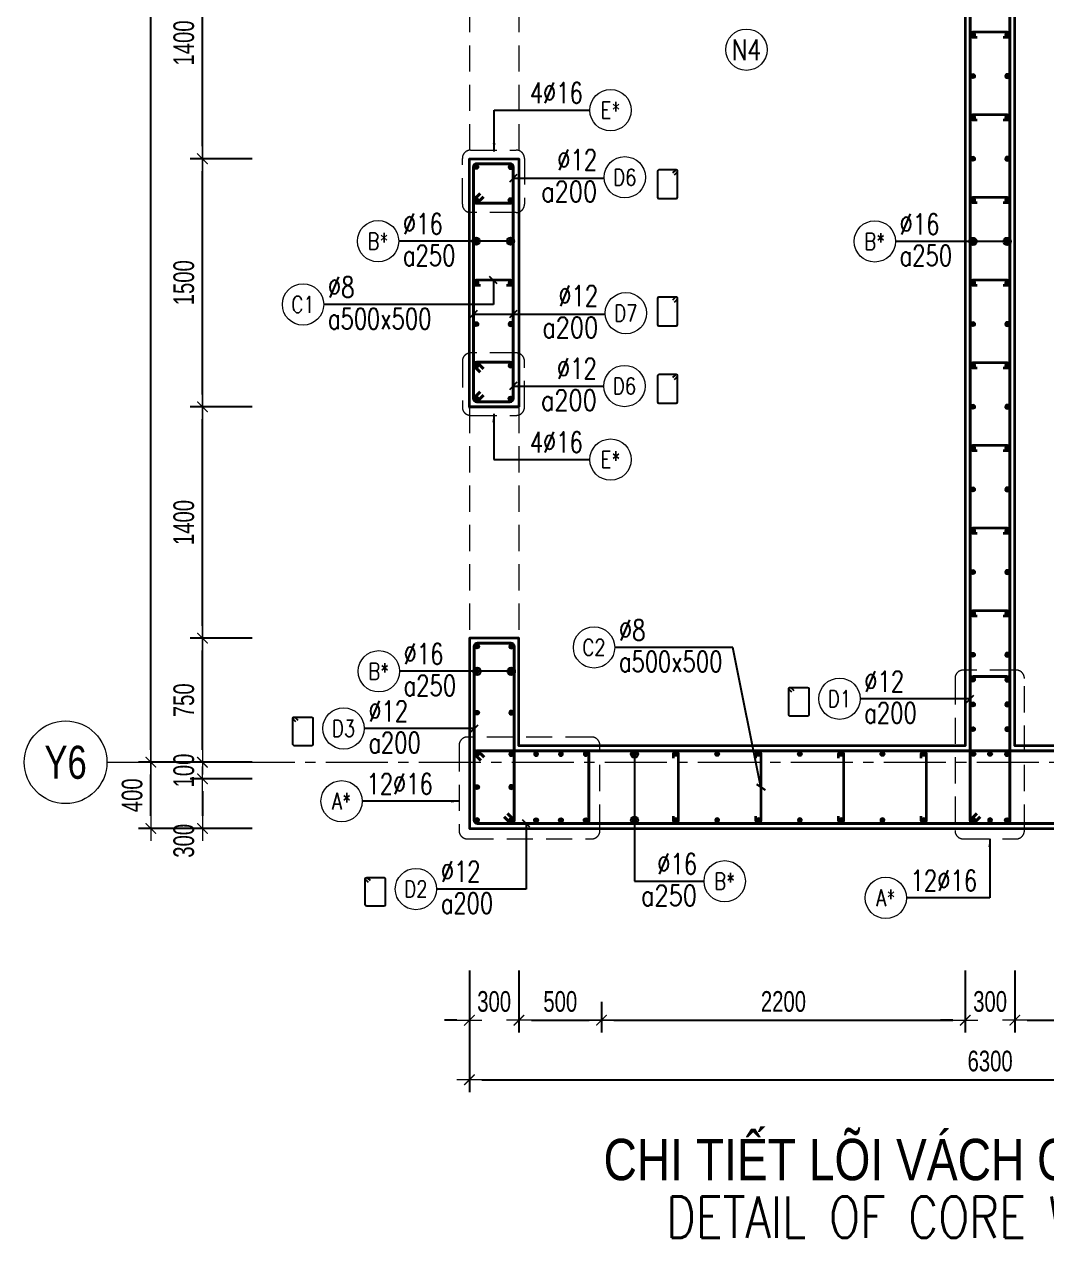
# Model space of a CAD drawing. Header units: millimetres. Extents: x 738475 to 1279438, y -34239 to 156422.
# Drawn here: x 1128276 to 1134461, y 133865 to 141203 of the extents above; entities that cross this region are included whole.
import ezdxf
from ezdxf.enums import TextEntityAlignment as Align

# ---------------------------------------------------------------- set-up
doc = ezdxf.new("R2010")
doc.units = ezdxf.units.MM
doc.header["$MEASUREMENT"] = 0
doc.linetypes.add('HIDDEN2', pattern=[4.7625, 3.175, -1.5875])
doc.linetypes.add('OF_Grid_1$0$CENTER2', pattern=[1.125, 0.75, -0.125, 0.125, -0.125])
doc.layers.get('0').update_dxf_attribs({"lineweight": 20})
doc.layers.get('Defpoints').update_dxf_attribs({"color": 151, "lineweight": 9})
for name, color, linetype, lineweight in [('KC-LEADER', 153, 'Continuous', 18), ('KC-THEP', 6, 'Continuous', 40), ('NDC_S_ANNO', 7, 'Continuous', 20), ('NDC_S_BEAM', 3, 'HIDDEN2', 20), ('NDC_S_DIM', 1, 'Continuous', 15), ('NDC_S_ENG TITLE', 3, 'Continuous', 20), ('NDC_S_HIDDEN', 8, 'HIDDEN2', 13), ('NDC_S_LEADER', 1, 'Continuous', 15), ('NDC_S_REBAR', 4, 'Continuous', 35), ('NDC_S_STIRRUP', 4, 'Continuous', 40), ('NDC_S_TEXT SYMBOL', 7, 'Continuous', 20), ('NDC_S_VN TEXT', 7, 'Continuous', 20), ('NDC_S_VN TITLE', 6, 'Continuous', 35), ('NDC_S_WALL', 6, 'Continuous', 35), ('OF_Grid_1$0$NDC_S_AXIS', 5, 'OF_Grid_1$0$CENTER2', 13), ('OF_Grid_1$0$NDC_S_SYMBOL', 1, 'Continuous', 15), ('OF_Grid_1$0$NDC_S_TEXT SYMBOL', 7, 'Continuous', 20)]:
    doc.layers.add(name, color=color, linetype=linetype, lineweight=lineweight)
doc.layers.add('Ligature', color=1, linetype='Continuous')
doc.styles.add('NDC_ANNO', font='', dxfattribs={"width": 0.8})
doc.styles.add('NDC_ARIAL', font='arial.ttf', dxfattribs={"width": 0.85})
doc.styles.add('NDC_DIM', font='', dxfattribs={"width": 0.75})
doc.styles.add('NDC_EN TXT', font='romans.shx', dxfattribs={"width": 0.8})
doc.styles.add('NDC_VIE TXT', font='arial.ttf', dxfattribs={"width": 0.8})
doc.styles.add('OF_Grid_1$0$NDC_ANNO', font='', dxfattribs={"width": 0.8})
doc.styles.get('NDC_ANNO').set_extended_font_data('Dotum')
doc.styles.get('NDC_DIM').set_extended_font_data('Dotum')
doc.styles.get('OF_Grid_1$0$NDC_ANNO').set_extended_font_data('Dotum')
doc.dimstyles.new('NDC_1-50', dxfattribs={"dimscale": 50, "dimtxt": 2.5, "dimasz": 1, "dimexe": 1.5, "dimexo": 0, "dimgap": 0.8, "dimtad": 1, "dimdec": 0, "dimdsep": 46, "dimtxsty": 'NDC_ARIAL', "dimblk": 'DIMMARK', "dimcen": 49999.938995, "dimdle": 1.5, "dimclrd": 1, "dimclre": 1, "dimclrt": 3, "dimadec": 0, "dimazin": 0, "dimtfac": 1, "dimtdec": 0, "dimtix": 1, "dimtmove": 2, "dimatfit": 3, "dimfxl": 1, "dimarcsym": 0})
doc.dimstyles.new('NDC_dim_30', dxfattribs={"dimscale": 30, "dimtxt": 2.5, "dimasz": 1.5, "dimexe": 1.5, "dimexo": 2.5, "dimgap": 1, "dimtad": 1, "dimdec": 0, "dimzin": 0, "dimdsep": 46, "dimtxsty": 'NDC_DIM', "dimblk": 'DIMMARK', "dimcen": 0.09, "dimdle": 1.2, "dimclrd": 1, "dimclre": 1, "dimclrt": 3, "dimadec": 0, "dimazin": 0, "dimtfac": 1, "dimtdec": 0, "dimtix": 1, "dimtofl": 0, "dimtmove": 0, "dimatfit": 3, "dimfxl": 6, "dimfxlon": 1, "dimtolj": 1, "dimtzin": 0, "dimarcsym": 0})
doc.dimstyles.new('NDC_dim_50', dxfattribs={"dimscale": 50, "dimtxt": 2.5, "dimasz": 1.5, "dimexe": 1.5, "dimexo": 2.5, "dimgap": 1, "dimtad": 1, "dimdec": 0, "dimzin": 0, "dimdsep": 46, "dimtxsty": 'NDC_DIM', "dimblk": 'DIMMARK', "dimcen": 0.09, "dimdle": 1.2, "dimclrd": 1, "dimclre": 1, "dimclrt": 3, "dimadec": 0, "dimazin": 0, "dimtfac": 1, "dimtdec": 0, "dimtix": 1, "dimtofl": 0, "dimtmove": 0, "dimatfit": 3, "dimfxl": 6, "dimfxlon": 1, "dimtolj": 1, "dimtzin": 0, "dimarcsym": 0})

# ---------------------------------------------------------------- blocks, each defined once
blk = doc.blocks.new('THEP')
at = {"layer": 'KC-LEADER', "color": 6}
blk.add_circle((0, 0), 14, dxfattribs=at)
at = {"layer": 'KC-THEP'}
for p, q in [((-14, 0), (14, 0)), ((9.9, 9.9), (-9.9, -9.9)), ((-9.9, 9.9), (9.9, -9.9)), ((0, 14), (0, -14))]:
    blk.add_line(p, q, dxfattribs=at)
blk = doc.blocks.new('DIMMARK')
at = {"layer": 'NDC_S_DIM', "color": 1}
blk.add_line((-1.5, 0), (1, 0), dxfattribs=at)
at = {"layer": 'NDC_S_DIM', "color": 2, "const_width": 0.1}
blk.add_lwpolyline([(-0.424, -0.424), (0.424, 0.424)], dxfattribs=at)
blk = doc.blocks.new('*U13')
blk.add_circle((-2.5, 0), 2.5)
at = {"layer": 'NDC_S_VN TEXT', "color": 3, "style": 'NDC_EN TXT', "width": 0.75}
blk.add_attdef('DK1', (0.5, 0.85), '', height=2.5, dxfattribs=at)
at = {"layer": 'NDC_S_VN TEXT', "color": 7, "style": 'NDC_EN TXT', "width": 0.8}
blk.add_attdef('SH2', text='', height=2, dxfattribs=at).set_placement((-2.5, 0), align=Align.MIDDLE)
blk = doc.blocks.new('*U11')
blk.add_circle((-2.5, 0), 2.5)
at = {"layer": 'NDC_S_VN TEXT', "color": 3, "style": 'NDC_EN TXT', "width": 0.75}
for tag, p in [('DK1', (0.5, 0.85)), ('KC1', (0.5, -2.97))]:
    blk.add_attdef(tag, p, '', height=2.5, dxfattribs=at)
at = {"layer": 'NDC_S_VN TEXT', "color": 7, "style": 'NDC_EN TXT', "width": 0.8}
blk.add_attdef('SH2', text='', height=2, dxfattribs=at).set_placement((-2.5, 0), align=Align.MIDDLE)
blk = doc.blocks.new('*U10')
blk.add_circle((2.5, 0), 2.5)
at = {"layer": 'NDC_S_VN TEXT', "color": 3, "style": 'NDC_EN TXT'}
for tag, width, p in [('DK2', 0.75, (-0.85, 0.85)), ('KC2', 0.8, (-0.85, -2.97))]:
    blk.add_attdef(tag, text='', height=2.5, dxfattribs=dict(at, width=width)).set_placement(p, align=Align.RIGHT)
at = {"layer": 'NDC_S_VN TEXT', "color": 7, "style": 'NDC_EN TXT', "width": 0.8}
blk.add_attdef('SH3', text='', height=2, dxfattribs=at).set_placement((2.5, 0), align=Align.MIDDLE)
blk = doc.blocks.new('*D1364')
at = {"layer": 'Defpoints', "color": 0, "transparency": 16777216}
for p in [(1131268.3, 136840.1), (1130968.3, 136340.1), (1131268.3, 135180.1)]:
    blk.add_point(p, dxfattribs=at)
at = {"layer": 'NDC_S_DIM', "color": 1, "lineweight": -2, "transparency": 16777216}
for p, q in [((1130968.3, 135480.1), (1130968.3, 135105.1)), ((1131268.3, 135480.1), (1131268.3, 135105.1)), ((1130893.3, 135180.1), (1130818.3, 135180.1)), ((1131343.3, 135180.1), (1131418.3, 135180.1))]:
    blk.add_line(p, q, dxfattribs=at)
at = {"layer": 'NDC_S_DIM', "color": 1, "lineweight": -2, "transparency": 16777216, "xscale": 75, "yscale": 75, "zscale": 75}
blk.add_blockref('DIMMARK', (1130968.3, 135180.1), dxfattribs=at)
at = {"layer": 'NDC_S_DIM', "color": 1, "lineweight": -2, "transparency": 16777216, "xscale": 75, "yscale": 75, "zscale": 75, "rotation": 180}
blk.add_blockref('DIMMARK', (1131268.3, 135180.1), dxfattribs=at)
at = {"layer": 'NDC_S_DIM', "color": 3, "transparency": 16777216, "insert": (1131118.3, 135292.7), "char_height": 125, "attachment_point": 5, "style": 'NDC_DIM'}
blk.add_mtext('\\A1;300', dxfattribs=at)
blk = doc.blocks.new('*D1365')
at = {"layer": 'Defpoints', "color": 0, "transparency": 16777216}
for p in [(1131268.3, 136840.1), (1131768.1, 135416.9), (1131768.1, 135180.1)]:
    blk.add_point(p, dxfattribs=at)
at = {"layer": 'NDC_S_DIM', "color": 1, "lineweight": -2, "transparency": 16777216}
for p, q in [((1131268.3, 135480.1), (1131268.3, 135105.1)), ((1131768.1, 135291.9), (1131768.1, 135105.1)), ((1131343.3, 135180.1), (1131693.1, 135180.1))]:
    blk.add_line(p, q, dxfattribs=at)
at = {"layer": 'NDC_S_DIM', "color": 1, "lineweight": -2, "transparency": 16777216, "xscale": 75, "yscale": 75, "zscale": 75, "rotation": 180}
blk.add_blockref('DIMMARK', (1131268.3, 135180.1), dxfattribs=at)
at = {"layer": 'NDC_S_DIM', "color": 1, "lineweight": -2, "transparency": 16777216, "xscale": 75, "yscale": 75, "zscale": 75}
blk.add_blockref('DIMMARK', (1131768.1, 135180.1), dxfattribs=at)
at = {"layer": 'NDC_S_DIM', "color": 3, "transparency": 16777216, "insert": (1131518.2, 135292.7), "char_height": 125, "attachment_point": 5, "style": 'NDC_DIM'}
blk.add_mtext('\\A1;500', dxfattribs=at)
blk = doc.blocks.new('*D1366')
at = {"layer": 'Defpoints', "color": 0, "transparency": 16777216}
for p in [(1133968.3, 136840.1), (1131768.1, 135416.9), (1133968.3, 135180.1)]:
    blk.add_point(p, dxfattribs=at)
at = {"layer": 'NDC_S_DIM', "color": 1, "lineweight": -2, "transparency": 16777216}
for p, q in [((1133968.3, 135480.1), (1133968.3, 135105.1)), ((1131768.1, 135291.9), (1131768.1, 135105.1)), ((1131843.1, 135180.1), (1133893.3, 135180.1))]:
    blk.add_line(p, q, dxfattribs=at)
at = {"layer": 'NDC_S_DIM', "color": 1, "lineweight": -2, "transparency": 16777216, "xscale": 75, "yscale": 75, "zscale": 75, "rotation": 180}
blk.add_blockref('DIMMARK', (1131768.1, 135180.1), dxfattribs=at)
at = {"layer": 'NDC_S_DIM', "color": 1, "lineweight": -2, "transparency": 16777216, "xscale": 75, "yscale": 75, "zscale": 75}
blk.add_blockref('DIMMARK', (1133968.3, 135180.1), dxfattribs=at)
at = {"layer": 'NDC_S_DIM', "color": 3, "transparency": 16777216, "insert": (1132868.2, 135292.7), "char_height": 125, "attachment_point": 5, "style": 'NDC_DIM'}
blk.add_mtext('\\A1;2200', dxfattribs=at)
blk = doc.blocks.new('*D1367')
at = {"layer": 'Defpoints', "color": 0, "transparency": 16777216}
for p in [(1133968.3, 136840.1), (1134268.3, 136840.1), (1134268.3, 135180.1)]:
    blk.add_point(p, dxfattribs=at)
at = {"layer": 'NDC_S_DIM', "color": 1, "lineweight": -2, "transparency": 16777216}
for p, q in [((1133968.3, 135480.1), (1133968.3, 135105.1)), ((1134268.3, 135480.1), (1134268.3, 135105.1)), ((1133893.3, 135180.1), (1133818.3, 135180.1)), ((1134343.3, 135180.1), (1134418.3, 135180.1))]:
    blk.add_line(p, q, dxfattribs=at)
at = {"layer": 'NDC_S_DIM', "color": 1, "lineweight": -2, "transparency": 16777216, "xscale": 75, "yscale": 75, "zscale": 75}
blk.add_blockref('DIMMARK', (1133968.3, 135180.1), dxfattribs=at)
at = {"layer": 'NDC_S_DIM', "color": 1, "lineweight": -2, "transparency": 16777216, "xscale": 75, "yscale": 75, "zscale": 75, "rotation": 180}
blk.add_blockref('DIMMARK', (1134268.3, 135180.1), dxfattribs=at)
at = {"layer": 'NDC_S_DIM', "color": 3, "transparency": 16777216, "insert": (1134118.3, 135292.7), "char_height": 125, "attachment_point": 5, "style": 'NDC_DIM'}
blk.add_mtext('\\A1;300', dxfattribs=at)
blk = doc.blocks.new('*D1368')
at = {"layer": 'Defpoints', "color": 0, "transparency": 16777216}
for p in [(1134268.3, 136840.1), (1136468, 136788.4), (1136468, 135180.1)]:
    blk.add_point(p, dxfattribs=at)
at = {"layer": 'NDC_S_DIM', "color": 1, "lineweight": -2, "transparency": 16777216}
for p, q in [((1134268.3, 135480.1), (1134268.3, 135105.1)), ((1136468, 135480.1), (1136468, 135105.1)), ((1134343.3, 135180.1), (1136393, 135180.1))]:
    blk.add_line(p, q, dxfattribs=at)
at = {"layer": 'NDC_S_DIM', "color": 1, "lineweight": -2, "transparency": 16777216, "xscale": 75, "yscale": 75, "zscale": 75, "rotation": 180}
blk.add_blockref('DIMMARK', (1134268.3, 135180.1), dxfattribs=at)
at = {"layer": 'NDC_S_DIM', "color": 1, "lineweight": -2, "transparency": 16777216, "xscale": 75, "yscale": 75, "zscale": 75}
blk.add_blockref('DIMMARK', (1136468, 135180.1), dxfattribs=at)
at = {"layer": 'NDC_S_DIM', "color": 3, "transparency": 16777216, "insert": (1135368.2, 135292.7), "char_height": 125, "attachment_point": 5, "style": 'NDC_DIM'}
blk.add_mtext('\\A1;2200', dxfattribs=at)
blk = doc.blocks.new('*D1371')
at = {"layer": 'Defpoints', "color": 0, "transparency": 16777216}
for p in [(1130968.3, 136340.1), (1137268.3, 136340.1), (1137268.3, 134819.8)]:
    blk.add_point(p, dxfattribs=at)
at = {"layer": 'NDC_S_DIM', "color": 1, "lineweight": -2, "transparency": 16777216}
for p, q in [((1130968.3, 135119.8), (1130968.3, 134744.8)), ((1137268.3, 135119.8), (1137268.3, 134744.8)), ((1131043.3, 134819.8), (1137193.3, 134819.8))]:
    blk.add_line(p, q, dxfattribs=at)
at = {"layer": 'NDC_S_DIM', "color": 1, "lineweight": -2, "transparency": 16777216, "xscale": 75, "yscale": 75, "zscale": 75, "rotation": 180}
blk.add_blockref('DIMMARK', (1130968.3, 134819.8), dxfattribs=at)
at = {"layer": 'NDC_S_DIM', "color": 1, "lineweight": -2, "transparency": 16777216, "xscale": 75, "yscale": 75, "zscale": 75}
blk.add_blockref('DIMMARK', (1137268.3, 134819.8), dxfattribs=at)
at = {"layer": 'NDC_S_DIM', "color": 3, "transparency": 16777216, "insert": (1134118.3, 134932.4), "char_height": 125, "attachment_point": 5, "style": 'NDC_DIM'}
blk.add_mtext('\\A1;6300', dxfattribs=at)
blk = doc.blocks.new('*U9')
blk.add_circle((2.5, 0), 2.5)
at = {"layer": 'NDC_S_VN TEXT', "color": 3, "style": 'NDC_EN TXT', "width": 0.75}
blk.add_attdef('DK2', text='', height=2.5, dxfattribs=at).set_placement((-0.85, 0.85), align=Align.RIGHT)
at = {"layer": 'NDC_S_VN TEXT', "color": 7, "style": 'NDC_EN TXT', "width": 0.8}
blk.add_attdef('SH3', text='', height=2, dxfattribs=at).set_placement((2.5, 0), align=Align.MIDDLE)
blk = doc.blocks.new('*U15')
at = {"layer": 'OF_Grid_1$0$NDC_S_SYMBOL'}
blk.add_line((5, 0), (9, 0), dxfattribs=at)
blk.add_circle((0, 0), 5, dxfattribs=at)
at = {"layer": 'OF_Grid_1$0$NDC_S_TEXT SYMBOL', "color": 7, "style": 'OF_Grid_1$0$NDC_ANNO', "width": 0.8}
blk.add_attdef('GRID', text='', height=4, rotation=270, dxfattribs=at).set_placement((0, 0), align=Align.MIDDLE)
blk = doc.blocks.new('*D1381')
at = {"layer": 'Defpoints', "color": 0, "ltscale": 200, "transparency": 16777216}
for p in [(1131707, 136740.1), (1129353.8, 136640.1), (1131268.3, 136640.1)]:
    blk.add_point(p, dxfattribs=at)
at = {"layer": 'NDC_S_DIM', "color": 1, "lineweight": -2, "ltscale": 200, "transparency": 16777216}
for p, q in [((1129353.8, 136815.1), (1129353.8, 136890.1)), ((1129653.8, 136740.1), (1129278.8, 136740.1)), ((1129653.8, 136640.1), (1129278.8, 136640.1)), ((1129353.8, 136565.1), (1129353.8, 136490.1))]:
    blk.add_line(p, q, dxfattribs=at)
at = {"layer": 'NDC_S_DIM', "color": 1, "lineweight": -2, "ltscale": 200, "transparency": 16777216, "xscale": 75, "yscale": 75, "zscale": 75}
for p, rotation in [((1129353.8, 136740.1), 270), ((1129353.8, 136640.1), 90)]:
    blk.add_blockref('DIMMARK', p, dxfattribs=dict(at, rotation=rotation))
at = {"layer": 'NDC_S_DIM', "color": 3, "ltscale": 200, "transparency": 16777216, "insert": (1129241.2, 136690.1), "char_height": 125, "attachment_point": 5, "rotation": 90, "style": 'NDC_DIM'}
blk.add_mtext('\\A1;100', dxfattribs=at)
blk = doc.blocks.new('*D1382')
at = {"layer": 'Defpoints', "color": 0, "ltscale": 200, "transparency": 16777216}
for p in [(1131268.3, 136640.1), (1129353.8, 136340.1), (1131030.4, 136340.1)]:
    blk.add_point(p, dxfattribs=at)
at = {"layer": 'NDC_S_DIM', "color": 1, "lineweight": -2, "ltscale": 200, "transparency": 16777216}
for p, q in [((1129653.8, 136640.1), (1129278.8, 136640.1)), ((1129353.8, 136565.1), (1129353.8, 136415.1)), ((1129653.8, 136340.1), (1129278.8, 136340.1))]:
    blk.add_line(p, q, dxfattribs=at)
at = {"layer": 'NDC_S_DIM', "color": 1, "lineweight": -2, "ltscale": 200, "transparency": 16777216, "xscale": 75, "yscale": 75, "zscale": 75}
for p, rotation in [((1129353.8, 136640.1), 90), ((1129353.8, 136340.1), 270)]:
    blk.add_blockref('DIMMARK', p, dxfattribs=dict(at, rotation=rotation))
at = {"layer": 'NDC_S_DIM', "color": 3, "ltscale": 200, "transparency": 16777216, "insert": (1129241.2, 136265.1), "char_height": 125, "attachment_point": 5, "rotation": 90, "style": 'NDC_DIM'}
blk.add_mtext('\\A1;300', dxfattribs=at)
blk = doc.blocks.new('*D1383')
at = {"layer": 'Defpoints', "color": 0, "ltscale": 200, "transparency": 16777216}
for p in [(1129041.2, 136740.3), (1131082.3, 136740.3), (1131050.6, 136340.1)]:
    blk.add_point(p, dxfattribs=at)
at = {"layer": 'NDC_S_DIM', "color": 1, "lineweight": -2, "ltscale": 200, "transparency": 16777216}
for p, q in [((1129341.2, 136740.3), (1128966.2, 136740.3)), ((1129041.2, 136415.1), (1129041.2, 136665.3)), ((1129341.2, 136340.1), (1128966.2, 136340.1))]:
    blk.add_line(p, q, dxfattribs=at)
at = {"layer": 'NDC_S_DIM', "color": 1, "lineweight": -2, "ltscale": 200, "transparency": 16777216, "xscale": 75, "yscale": 75, "zscale": 75}
for p, rotation in [((1129041.2, 136740.3), 90), ((1129041.2, 136340.1), 270)]:
    blk.add_blockref('DIMMARK', p, dxfattribs=dict(at, rotation=rotation))
at = {"layer": 'NDC_S_DIM', "color": 3, "ltscale": 200, "transparency": 16777216, "insert": (1128928.6, 136540.2), "char_height": 125, "attachment_point": 5, "rotation": 90, "style": 'NDC_DIM'}
blk.add_mtext('\\A1;400', dxfattribs=at)
blk = doc.blocks.new('*D1384')
at = {"layer": 'Defpoints', "color": 0, "ltscale": 200, "transparency": 16777216}
for p in [(1129041.2, 148340.1), (1131082.2, 148340.1), (1131082.3, 136740.3)]:
    blk.add_point(p, dxfattribs=at)
at = {"layer": 'NDC_S_DIM', "color": 1, "lineweight": -2, "ltscale": 200, "transparency": 16777216}
for p, q in [((1129341.2, 148340.1), (1128966.2, 148340.1)), ((1129041.2, 136815.3), (1129041.2, 148265.1)), ((1129341.2, 136740.3), (1128966.2, 136740.3))]:
    blk.add_line(p, q, dxfattribs=at)
at = {"layer": 'NDC_S_DIM', "color": 1, "lineweight": -2, "ltscale": 200, "transparency": 16777216, "xscale": 75, "yscale": 75, "zscale": 75}
for p, rotation in [((1129041.2, 148340.1), 90), ((1129041.2, 136740.3), 270)]:
    blk.add_blockref('DIMMARK', p, dxfattribs=dict(at, rotation=rotation))
at = {"layer": 'NDC_S_DIM', "color": 3, "ltscale": 200, "transparency": 16777216, "insert": (1128928.6, 142540.2), "char_height": 125, "attachment_point": 5, "rotation": 90, "style": 'NDC_DIM'}
blk.add_mtext('\\A1;11600', dxfattribs=at)
blk = doc.blocks.new('*D1392')
at = {"layer": 'Defpoints', "color": 0, "ltscale": 200, "transparency": 16777216}
for p in [(1129353.8, 137490.1), (1131268.3, 137490.1), (1131707, 136740.1)]:
    blk.add_point(p, dxfattribs=at)
at = {"layer": 'NDC_S_DIM', "color": 1, "lineweight": -2, "ltscale": 200, "transparency": 16777216}
for p, q in [((1129653.8, 137490.1), (1129278.8, 137490.1)), ((1129353.8, 136815.1), (1129353.8, 137415.1)), ((1129653.8, 136740.1), (1129278.8, 136740.1))]:
    blk.add_line(p, q, dxfattribs=at)
at = {"layer": 'NDC_S_DIM', "color": 1, "lineweight": -2, "ltscale": 200, "transparency": 16777216, "xscale": 75, "yscale": 75, "zscale": 75}
for p, rotation in [((1129353.8, 137490.1), 90), ((1129353.8, 136740.1), 270)]:
    blk.add_blockref('DIMMARK', p, dxfattribs=dict(at, rotation=rotation))
at = {"layer": 'NDC_S_DIM', "color": 3, "ltscale": 200, "transparency": 16777216, "insert": (1129241.2, 137115.1), "char_height": 125, "attachment_point": 5, "rotation": 90, "style": 'NDC_DIM'}
blk.add_mtext('\\A1;750', dxfattribs=at)
blk = doc.blocks.new('*D1393')
at = {"layer": 'Defpoints', "color": 0, "ltscale": 200, "transparency": 16777216}
for p in [(1129353.8, 138890.1), (1131268.3, 138890.1), (1131268.3, 137490.1)]:
    blk.add_point(p, dxfattribs=at)
at = {"layer": 'NDC_S_DIM', "color": 1, "lineweight": -2, "ltscale": 200, "transparency": 16777216}
for p, q in [((1129653.8, 138890.1), (1129278.8, 138890.1)), ((1129353.8, 137565.1), (1129353.8, 138815.1)), ((1129653.8, 137490.1), (1129278.8, 137490.1))]:
    blk.add_line(p, q, dxfattribs=at)
at = {"layer": 'NDC_S_DIM', "color": 1, "lineweight": -2, "ltscale": 200, "transparency": 16777216, "xscale": 75, "yscale": 75, "zscale": 75}
for p, rotation in [((1129353.8, 138890.1), 90), ((1129353.8, 137490.1), 270)]:
    blk.add_blockref('DIMMARK', p, dxfattribs=dict(at, rotation=rotation))
at = {"layer": 'NDC_S_DIM', "color": 3, "ltscale": 200, "transparency": 16777216, "insert": (1129241.2, 138190.1), "char_height": 125, "attachment_point": 5, "rotation": 90, "style": 'NDC_DIM'}
blk.add_mtext('\\A1;1400', dxfattribs=at)
blk = doc.blocks.new('*D1394')
at = {"layer": 'Defpoints', "color": 0, "ltscale": 200, "transparency": 16777216}
for p in [(1129353.8, 140390.3), (1131240.5, 140390.3), (1131268.3, 138890.1)]:
    blk.add_point(p, dxfattribs=at)
at = {"layer": 'NDC_S_DIM', "color": 1, "lineweight": -2, "ltscale": 200, "transparency": 16777216}
for p, q in [((1129653.8, 140390.3), (1129278.8, 140390.3)), ((1129353.8, 138965.1), (1129353.8, 140315.3)), ((1129653.8, 138890.1), (1129278.8, 138890.1))]:
    blk.add_line(p, q, dxfattribs=at)
at = {"layer": 'NDC_S_DIM', "color": 1, "lineweight": -2, "ltscale": 200, "transparency": 16777216, "xscale": 75, "yscale": 75, "zscale": 75}
for p, rotation in [((1129353.8, 140390.3), 90), ((1129353.8, 138890.1), 270)]:
    blk.add_blockref('DIMMARK', p, dxfattribs=dict(at, rotation=rotation))
at = {"layer": 'NDC_S_DIM', "color": 3, "ltscale": 200, "transparency": 16777216, "insert": (1129241.2, 139640.2), "char_height": 125, "attachment_point": 5, "rotation": 90, "style": 'NDC_DIM'}
blk.add_mtext('\\A1;1500', dxfattribs=at)
blk = doc.blocks.new('*D1395')
at = {"layer": 'Defpoints', "color": 0, "ltscale": 200, "transparency": 16777216}
for p in [(1129353.8, 141790.1), (1131240.5, 141790.1), (1131240.5, 140390.3)]:
    blk.add_point(p, dxfattribs=at)
at = {"layer": 'NDC_S_DIM', "color": 1, "lineweight": -2, "ltscale": 200, "transparency": 16777216}
for p, q in [((1129653.8, 141790.1), (1129278.8, 141790.1)), ((1129353.8, 140465.3), (1129353.8, 141715.1)), ((1129653.8, 140390.3), (1129278.8, 140390.3))]:
    blk.add_line(p, q, dxfattribs=at)
at = {"layer": 'NDC_S_DIM', "color": 1, "lineweight": -2, "ltscale": 200, "transparency": 16777216, "xscale": 75, "yscale": 75, "zscale": 75}
for p, rotation in [((1129353.8, 141790.1), 90), ((1129353.8, 140390.3), 270)]:
    blk.add_blockref('DIMMARK', p, dxfattribs=dict(at, rotation=rotation))
at = {"layer": 'NDC_S_DIM', "color": 3, "ltscale": 200, "transparency": 16777216, "insert": (1129241.2, 141090.2), "char_height": 125, "attachment_point": 5, "rotation": 90, "style": 'NDC_DIM'}
blk.add_mtext('\\A1;1400', dxfattribs=at)
blk = doc.blocks.new('Drawing name_symbol')
at = {"layer": 'NDC_S_ENG TITLE', "style": 'NDC_EN TXT', "width": 0.8}
blk.add_attdef('SECTDET1', text='', height=5, dxfattribs=at).set_placement((0, 1.01), align=Align.CENTER)
at = {"layer": 'NDC_S_TEXT SYMBOL', "lineweight": 25, "style": 'NDC_ANNO', "width": 0.8}
blk.add_attdef('SSCALE', text='', height=2.5, dxfattribs=at).set_placement((0, -4), align=Align.CENTER)
at = {"layer": 'NDC_S_VN TITLE', "style": 'NDC_VIE TXT', "width": 0.8}
blk.add_attdef('SECTDET2', text='', height=5, dxfattribs=at).set_placement((0, 7.97), align=Align.CENTER)

msp = doc.modelspace()

# ---------------------------------------------------------------- linework, layer by layer
msp.add_circle((1132644.492, 141049.417), 125)
at = {"layer": 'Ligature'}
for points in [[(1132209.518, 140292.275), (1132225.483, 140308.241, 0.66817864), (1132219.71, 140322.179), (1132115.081, 140322.179, 0.41421356), (1132106.916, 140314.014), (1132106.916, 140156.907, 0.41421356), (1132115.081, 140148.742), (1132219.71, 140148.742, 0.41421356), (1132227.875, 140156.907), (1132227.875, 140314.014, 0.66817864), (1132213.937, 140319.788), (1132197.971, 140303.822)], [(1132209.489, 139523.126), (1132225.455, 139539.092, 0.66817864), (1132219.682, 139553.03), (1132115.053, 139553.03, 0.41421356), (1132106.888, 139544.866), (1132106.888, 139387.758, 0.41421356), (1132115.053, 139379.593), (1132219.682, 139379.593, 0.41421356), (1132227.847, 139387.758), (1132227.847, 139544.866, 0.66817864), (1132213.909, 139550.639), (1132197.943, 139534.673)], [(1132209.489, 139054.55), (1132225.455, 139070.516, 0.66817864), (1132219.682, 139084.454), (1132115.053, 139084.454, 0.41421356), (1132106.888, 139076.29), (1132106.888, 138919.182, 0.41421356), (1132115.053, 138911.017), (1132219.682, 138911.017, 0.41421356), (1132227.847, 138919.182), (1132227.847, 139076.29, 0.66817864), (1132213.909, 139082.063), (1132197.943, 139066.097)], [(1132919.483, 137163.254), (1132903.517, 137179.22, -0.66817864), (1132909.29, 137193.158), (1133013.919, 137193.158, -0.41421356), (1133022.084, 137184.993), (1133022.084, 137027.886, -0.41421356), (1133013.919, 137019.721), (1132909.29, 137019.721, -0.41421356), (1132901.125, 137027.886), (1132901.125, 137184.993, -0.66817864), (1132915.063, 137190.767), (1132931.029, 137174.801)], [(1129919.483, 136983.671), (1129903.517, 136999.637, -0.66817864), (1129909.29, 137013.575), (1130013.919, 137013.575, -0.41421356), (1130022.084, 137005.41), (1130022.084, 136848.302, -0.41421356), (1130013.919, 136840.138), (1129909.29, 136840.138, -0.41421356), (1129901.125, 136848.302), (1129901.125, 137005.41, -0.66817864), (1129915.063, 137011.183), (1129931.029, 136995.217)], [(1130357.295, 136012.505), (1130341.329, 136028.471, -0.66817864), (1130347.102, 136042.409), (1130451.731, 136042.409, -0.41421356), (1130459.896, 136034.244), (1130459.896, 135877.137, -0.41421356), (1130451.731, 135868.972), (1130347.102, 135868.972, -0.41421356), (1130338.937, 135877.137), (1130338.937, 136034.244, -0.66817864), (1130352.876, 136040.018), (1130368.841, 136024.052)]]:
    msp.add_lwpolyline(points, format="xyb", dxfattribs=at)
at = {"layer": 'NDC_S_BEAM', "ltscale": 50}
for p, q in [((1130968.344, 141790.066), (1130968.344, 140390.066)), ((1131268.344, 141790.066), (1131268.344, 140390.066)), ((1130968.344, 138890.066), (1130968.344, 137490.066)), ((1131268.344, 138890.066), (1131268.344, 137490.066))]:
    msp.add_line(p, q, dxfattribs=at)
at = {"layer": 'NDC_S_HIDDEN', "ltscale": 50}
for points in [[(1130975.848, 140442.126), (1131251.691, 140442.126, -0.41421356), (1131301.691, 140392.126), (1131301.691, 140114.577, -0.41421356), (1131251.691, 140064.577), (1130975.848, 140064.577, -0.41421356), (1130925.848, 140114.577), (1130925.848, 140392.126, -0.41421356)], [(1130975.848, 138838.007), (1131251.691, 138838.007, 0.41421356), (1131301.691, 138888.007), (1131301.691, 139165.556, 0.41421356), (1131251.691, 139215.556), (1130975.848, 139215.556, 0.41421356), (1130925.848, 139165.556), (1130925.848, 138888.007, 0.41421356)], [(1133955.974, 136276.666), (1134275.817, 136276.666, 0.41421356), (1134325.817, 136326.666), (1134325.817, 137247.418, 0.41421356), (1134275.817, 137297.418), (1133955.974, 137297.418, 0.41421356), (1133905.974, 137247.418), (1133905.974, 136326.666, 0.41421356)], [(1130955.974, 136276.666), (1131708.184, 136276.666, 0.41421356), (1131758.184, 136326.666), (1131758.184, 136842.472, 0.41421356), (1131708.184, 136892.472), (1130955.974, 136892.472, 0.41421356), (1130905.974, 136842.472), (1130905.974, 136326.666, 0.41421356)]]:
    msp.add_lwpolyline(points, format="xyb", close=True, dxfattribs=at)
at = {"layer": 'NDC_S_REBAR'}
for points in [[(1134196.856, 141125.066), (1134221.856, 141125.066, 1), (1134221.856, 141155.066), (1134014.832, 141155.066, 1), (1134014.832, 141125.066), (1134039.832, 141125.066)], [(1134196.856, 140625.066), (1134221.856, 140625.066, 1), (1134221.856, 140655.066), (1134014.832, 140655.066, 1), (1134014.832, 140625.066), (1134039.832, 140625.066)], [(1134196.856, 140125.066), (1134221.856, 140125.066, 1), (1134221.856, 140155.066), (1134014.832, 140155.066, 1), (1134014.832, 140125.066), (1134039.832, 140125.066)], [(1131191.997, 139625.067), (1131216.997, 139625.067, 1), (1131216.997, 139655.067), (1131009.973, 139655.067, 1), (1131009.973, 139625.067), (1131034.973, 139625.067)], [(1134196.856, 139625.066), (1134221.856, 139625.066, 1), (1134221.856, 139655.066), (1134014.832, 139655.066, 1), (1134014.832, 139625.066), (1134039.832, 139625.066)], [(1134196.856, 139125.066), (1134221.856, 139125.066, 1), (1134221.856, 139155.066), (1134014.832, 139155.066, 1), (1134014.832, 139125.066), (1134039.832, 139125.066)], [(1134196.856, 138625.066), (1134221.856, 138625.066, 1), (1134221.856, 138655.066), (1134014.832, 138655.066, 1), (1134014.832, 138625.066), (1134039.832, 138625.066)], [(1134196.856, 138125.066), (1134221.856, 138125.066, 1), (1134221.856, 138155.066), (1134014.832, 138155.066, 1), (1134014.832, 138125.066), (1134039.832, 138125.066)], [(1134196.856, 137625.066), (1134221.856, 137625.066, 1), (1134221.856, 137655.066), (1134014.832, 137655.066, 1), (1134014.832, 137625.066), (1134039.832, 137625.066)], [(1132202.14, 136765.066), (1132202.14, 136790.066, -1), (1132232.14, 136790.066), (1132232.14, 136390.066, -1), (1132202.14, 136390.066), (1132202.14, 136415.066)], [(1132702.14, 136765.066), (1132702.14, 136790.066, -1), (1132732.14, 136790.066), (1132732.14, 136390.066, -1), (1132702.14, 136390.066), (1132702.14, 136415.066)], [(1133202.14, 136765.066), (1133202.14, 136790.066, -1), (1133232.14, 136790.066), (1133232.14, 136390.066, -1), (1133202.14, 136390.066), (1133202.14, 136415.066)], [(1133702.14, 136765.066), (1133702.14, 136790.066, -1), (1133732.14, 136790.066), (1133732.14, 136390.066, -1), (1133702.14, 136390.066), (1133702.14, 136415.066)]]:
    msp.add_lwpolyline(points, format="xyb", dxfattribs=at)
at = {"layer": 'NDC_S_STIRRUP'}
for points in [[(1134038.344, 136430.066), (1133998.344, 136390.066, 0.41421356), (1134018.344, 136370.066), (1134218.344, 136370.066, 0.41421356), (1134238.344, 136390.066), (1134238.344, 148690.066, 0.41421356), (1134218.344, 148710.066), (1134018.344, 148710.066, 0.41421356), (1133998.344, 148690.066), (1133998.344, 136390.066, 0.41421356), (1134018.344, 136370.066), (1134058.344, 136410.066)], [(1131033.485, 138980.067), (1130993.485, 138940.067, 0.41421356), (1131013.485, 138920.067), (1131213.485, 138920.067, 0.41421356), (1131233.485, 138940.067), (1131233.485, 140340.066, 0.41421356), (1131213.485, 140360.066), (1131013.485, 140360.066, 0.41421356), (1130993.485, 140340.066), (1130993.485, 138940.067, 0.41421356), (1131013.485, 138920.067), (1131053.485, 138960.067)], [(1131033.485, 140180.603), (1130993.485, 140140.603, 0.41421356), (1131013.485, 140120.603), (1131213.485, 140120.603, 0.41421356), (1131233.485, 140140.603), (1131233.485, 140340.066, 0.41421356), (1131213.485, 140360.066), (1131013.485, 140360.066, 0.41421356), (1130993.485, 140340.066), (1130993.485, 140140.603, 0.41421356), (1131013.485, 140120.603), (1131053.485, 140160.603)], [(1131033.485, 139099.53), (1130993.485, 139139.53, -0.41421356), (1131013.485, 139159.53), (1131213.485, 139159.53, -0.41421356), (1131233.485, 139139.53), (1131233.485, 138940.067, -0.41421356), (1131213.485, 138920.067), (1131013.485, 138920.067, -0.41421356), (1130993.485, 138940.067), (1130993.485, 139139.53, -0.41421356), (1131013.485, 139159.53), (1131053.485, 139119.53)], [(1131198.344, 136430.066), (1131238.344, 136390.066, -0.41421356), (1131218.344, 136370.066), (1131018.344, 136370.066, -0.41421356), (1130998.344, 136390.066), (1130998.344, 137440.066, -0.41421356), (1131018.344, 137460.066), (1131218.344, 137460.066, -0.41421356), (1131238.344, 137440.066), (1131238.344, 136390.066, -0.41421356), (1131218.344, 136370.066), (1131178.344, 136410.066)], [(1134038.344, 136430.066), (1133998.344, 136390.066, 0.41421356), (1134018.344, 136370.066), (1134218.344, 136370.066, 0.41421356), (1134238.344, 136390.066), (1134238.344, 137238.677, 0.41421356), (1134218.344, 137258.677), (1134018.344, 137258.677, 0.41421356), (1133998.344, 137238.677), (1133998.344, 136390.066, 0.41421356), (1134018.344, 136370.066), (1134058.344, 136410.066)], [(1137178.344, 136770.066), (1137218.344, 136810.066, -0.41421356), (1137238.344, 136790.066), (1137238.344, 136390.066, -0.41421356), (1137218.344, 136370.066), (1131018.344, 136370.066, -0.41421356), (1130998.344, 136390.066), (1130998.344, 136790.066, -0.41421356), (1131018.344, 136810.066), (1137218.344, 136810.066, -0.41421356), (1137238.344, 136790.066), (1137198.344, 136750.066)], [(1131058.344, 136770.066), (1131018.344, 136810.066, 0.41421356), (1130998.344, 136790.066), (1130998.344, 136390.066, 0.41421356), (1131018.344, 136370.066), (1131671.856, 136370.066, 0.41421356), (1131691.856, 136390.066), (1131691.856, 136790.066, 0.41421356), (1131671.856, 136810.066), (1131018.344, 136810.066, 0.41421356), (1130998.344, 136790.066), (1131038.344, 136750.066)]]:
    msp.add_lwpolyline(points, format="xyb", dxfattribs=at)
at = {"layer": 'NDC_S_WALL'}
msp.add_line((1130963.485, 138890.067), (1131263.485, 138890.067), dxfattribs=at)
for points in [[(1130968.344, 147590.098), (1131268.344, 147590.098), (1131268.344, 148240.098), (1133968.344, 148240.098), (1133968.344, 136840.098), (1131268.344, 136840.098), (1131268.344, 137490.098), (1130968.344, 137490.098), (1130968.344, 136340.098), (1137268.344, 136340.098), (1137268.344, 137490.098), (1136968.344, 137490.098), (1136968.344, 136840.098), (1134268.344, 136840.098), (1134268.344, 148240.098), (1136968.344, 148240.098), (1136968.344, 147590.098), (1137268.344, 147590.098), (1137268.344, 148740.098), (1130968.344, 148740.098), (1130968.344, 147590.098)], [(1131268.344, 138890.098), (1130968.344, 138890.098), (1130968.344, 140390.098), (1131268.344, 140390.098), (1131268.344, 138890.098)]]:
    msp.add_lwpolyline(points, dxfattribs=at)
at = {"layer": 'OF_Grid_1$0$NDC_S_AXIS', "ltscale": 500}
msp.add_line((1128975.861, 136740.066), (1138997.249, 136740.066), dxfattribs=at)

# ---------------------------------------------------------------- block references
at = {"layer": 'KC-THEP'}
for p, rotation in [((1134014.832, 141140.066), 189.6685644363809), ((1134014.832, 140890.066), 189.6685644363809), ((1134014.832, 140640.066), 189.6685644363809), ((1134014.832, 140390.066), 189.6685644363809), ((1131009.973, 140340.066), 189.6685644363809), ((1131216.997, 140140.066), 9.668564436380926), ((1134014.832, 140140.066), 189.6685644363809), ((1131009.973, 139890.067), 189.6685644363809), ((1134014.832, 139890.066), 189.6685644363809), ((1131009.973, 139640.067), 189.6685644363809), ((1134014.832, 139640.066), 189.6685644363809), ((1131009.973, 139390.067), 189.6685644363809), ((1134014.832, 139390.066), 189.6685644363809), ((1131009.973, 139140.067), 189.6685644363809), ((1134014.832, 139140.066), 189.6685644363809), ((1131216.997, 138940.067), 9.668564436380946), ((1134014.832, 138890.066), 189.6685644363809), ((1134014.832, 138640.066), 189.6685644363809), ((1134014.832, 138390.066), 189.6685644363809), ((1134014.832, 138140.066), 189.6685644363809), ((1134014.832, 137890.066), 189.6685644363809), ((1134014.832, 137640.066), 189.6685644363809), ((1131014.832, 137440.066), 189.6685644363809), ((1134014.832, 137390.066), 189.6685644363809), ((1131014.832, 137290.066), 189.6685644363809), ((1134014.832, 137240.066), 189.6685644363809), ((1134014.832, 137090.066), 189.6685644363809), ((1131014.832, 137040.066), 189.6685644363809), ((1134014.832, 136940.066), 189.6685644363809), ((1131014.832, 136790.066), 189.6685644363809), ((1131967.14, 136790.066), 189.6685644363809), ((1132217.14, 136790.066), 189.6685644363809), ((1132467.14, 136790.066), 189.6685644363809), ((1132717.14, 136790.066), 189.6685644363809), ((1132967.14, 136790.066), 189.6685644363809), ((1133217.14, 136790.066), 189.6685644363809), ((1133467.14, 136790.066), 189.6685644363809), ((1133717.14, 136790.066), 189.6685644363809), ((1134017.14, 136790.066), 189.6685644363809), ((1134117.844, 136790.066), 189.6685644363809), ((1131014.832, 136589.921), 189.6685644363809), ((1131221.856, 136390.066), 9.66856443638095), ((1131371.856, 136390.066), 9.66856443638095), ((1131521.856, 136390.066), 9.66856443638095), ((1131671.856, 136390.066), 9.66856443638095), ((1134219.547, 136390.066), 9.66856443638095)]:
    msp.add_blockref('THEP', p, dxfattribs=dict(at, rotation=rotation))
at = {"layer": 'KC-THEP', "xscale": -1}
for p, rotation in [((1134221.856, 141140.066), 170.331435563619), ((1134221.856, 140890.066), 170.331435563619), ((1134221.856, 140640.066), 170.331435563619), ((1134221.856, 140390.066), 170.331435563619), ((1131216.997, 140340.066), 170.331435563619), ((1131009.973, 140140.066), 350.3314355636191), ((1134221.856, 140140.066), 170.331435563619), ((1131216.997, 139890.067), 170.331435563619), ((1134221.856, 139890.066), 170.331435563619), ((1131216.997, 139640.067), 170.331435563619), ((1134221.856, 139640.066), 170.331435563619), ((1131216.997, 139390.067), 170.331435563619), ((1134221.856, 139390.066), 170.331435563619), ((1131216.997, 139140.067), 170.331435563619), ((1134221.856, 139140.066), 170.331435563619), ((1131009.973, 138940.067), 350.3314355636191), ((1134221.856, 138890.066), 170.331435563619), ((1134221.856, 138640.066), 170.331435563619), ((1134221.856, 138390.066), 170.331435563619), ((1134221.856, 138140.066), 170.331435563619), ((1134221.856, 137890.066), 170.331435563619), ((1134221.856, 137640.066), 170.331435563619), ((1131221.856, 137440.066), 170.331435563619), ((1134221.856, 137390.066), 170.331435563619), ((1131221.856, 137290.066), 170.331435563619), ((1134221.856, 137240.066), 170.331435563619), ((1134221.856, 137090.066), 170.331435563619), ((1131221.856, 137040.066), 170.331435563619), ((1134221.856, 136940.066), 170.331435563619), ((1131221.856, 136790.066), 170.331435563619), ((1131371.856, 136790.066), 170.331435563619), ((1131521.856, 136790.066), 170.331435563619), ((1131671.856, 136790.066), 170.331435563619), ((1134219.547, 136790.066), 170.331435563619), ((1131221.856, 136589.921), 170.331435563619), ((1131014.832, 136390.066), 350.3314355636191), ((1131967.14, 136390.066), 350.3314355636191), ((1132217.14, 136390.066), 350.3314355636191), ((1132467.14, 136390.066), 350.3314355636191), ((1132717.14, 136390.066), 350.3314355636191), ((1132967.14, 136390.066), 350.3314355636191), ((1133217.14, 136390.066), 350.3314355636191), ((1133467.14, 136390.066), 350.3314355636191), ((1133717.14, 136390.066), 350.3314355636191), ((1134017.14, 136390.066), 350.3314355636191), ((1134117.844, 136390.066), 350.3314355636191)]:
    msp.add_blockref('THEP', p, dxfattribs=dict(at, rotation=rotation))
at = {"layer": 'NDC_S_ANNO'}
ref = msp.add_blockref('Drawing name_symbol', (1134271.054, 133813.976), dxfattribs=dict(at, xscale=50, yscale=50, zscale=50))
ref.add_attrib('SECTDET1', 'DETAIL OF CORE WALL OF-CW3', dxfattribs={"layer": 'NDC_S_ENG TITLE', "height": 250, "style": 'NDC_EN TXT', "width": 0.8}).set_placement((1134271.054, 133864.54), align=Align.CENTER)
ref.add_attrib('SECTDET2', 'CHI TIẾT LÕI VÁCH OF-CW3 TẦNG 1F', dxfattribs={"layer": 'NDC_S_VN TITLE', "height": 250, "style": 'NDC_VIE TXT', "width": 0.8}).set_placement((1134271.054, 134212.509), align=Align.CENTER)
at = {"layer": 'NDC_S_VN TEXT', "xscale": 50, "yscale": 50, "zscale": 50}
for name, p, values in [('*U9', (1131697.337, 140683.607), {'SH3': 'E*', 'DK2': '4%%C16'}), ('*U10', (1131783.666, 140277.926), {'SH3': 'D6', 'DK2': '%%c12', 'KC2': 'a200'}), ('*U11', (1130541.026, 139891.306), {'SH2': 'B*', 'DK1': '%%C16', 'KC1': 'a250'}), ('*U11', (1133545.885, 139890.066), {'SH2': 'B*', 'DK1': '%%C16', 'KC1': 'a250'}), ('*U11', (1130087.041, 139508.792), {'SH2': 'C1', 'DK1': '%%c8', 'KC1': 'a500x500'}), ('*U10', (1131790.16, 139456.21), {'SH3': 'D7', 'DK2': '%%c12', 'KC2': 'a200'}), ('*U10', (1131781.722, 139015.551), {'SH3': 'D6', 'DK2': '%%c12', 'KC2': 'a200'}), ('*U9', (1131697.337, 138570.537), {'SH3': 'E*', 'DK2': '4%%C16'}), ('*U11', (1131847.303, 137434.841), {'SH2': 'C2', 'DK1': '%%c8', 'KC1': 'a500x500'}), ('*U11', (1130545.885, 137290.066), {'SH2': 'B*', 'DK1': '%%C16', 'KC1': 'a250'}), ('*U11', (1133332.407, 137124.255), {'SH2': 'D1', 'DK1': '%%C12', 'KC1': 'a200'}), ('*U11', (1130332.407, 136944.672), {'SH2': 'D3', 'DK1': '%%C12', 'KC1': 'a200'}), ('*U13', (1130320.603, 136504.217), {'SH2': 'A*', 'DK1': '12%%C16'}), ('*U11', (1130770.219, 135973.506), {'SH2': 'D2', 'DK1': '%%C12', 'KC1': 'a200'}), ('*U10', (1132387.752, 136020.354), {'SH3': 'B*', 'DK2': '%%C16', 'KC2': 'a250'}), ('*U13', (1133612.462, 135919.761), {'SH2': 'A*', 'DK1': '12%%C16'})]:
    msp.add_blockref(name, p, dxfattribs=at).add_auto_attribs(values)
at = {"layer": 'OF_Grid_1$0$NDC_S_AXIS'}
ref = msp.add_blockref('*U15', (1128525.861, 136740.066), dxfattribs=dict(at, xscale=50, yscale=50, zscale=50))
ref.add_attrib('GRID', 'Y6', dxfattribs={"layer": 'OF_Grid_1$0$NDC_S_TEXT SYMBOL', "color": 7, "height": 200, "style": 'OF_Grid_1$0$NDC_ANNO', "width": 0.8}).set_placement((1128525.861, 136740.066), align=Align.MIDDLE)

# ---------------------------------------------------------------- texts
at = {"layer": 'NDC_S_VN TEXT', "color": 7, "style": 'NDC_EN TXT', "width": 0.8}
msp.add_attdef('N4', text='3', height=125, dxfattribs=at).set_placement((1132644.492, 141049.417), align=Align.MIDDLE)

# ---------------------------------------------------------------- dimensions: what is measured, and where the dimension line sits
at = {"layer": 'NDC_S_DIM', "ltscale": 200}
for base, p1, p2, picture, middle in [((1129041.164, 148340.066), (1131082.329, 136740.32), (1131082.231, 148340.066), '*D1384', (1128928.579, 142540.193)), ((1129353.76, 141790.066), (1131240.49, 140390.327), (1131240.49, 141790.066), '*D1395', (1129241.175, 141090.197)), ((1129353.76, 140390.327), (1131268.344, 138890.067), (1131240.49, 140390.327), '*D1394', (1129241.175, 139640.197)), ((1129353.76, 138890.067), (1131268.344, 137490.066), (1131268.344, 138890.067), '*D1393', (1129241.175, 138190.067)), ((1129353.76, 137490.066), (1131706.981, 136740.066), (1131268.344, 137490.066), '*D1392', (1129241.175, 137115.066)), ((1129353.76, 136640.066), (1131706.981, 136740.066), (1131268.344, 136640.066), '*D1381', (1129241.175, 136690.066))]:
    dim = msp.add_linear_dim(base=base, p1=p1, p2=p2, angle=90, dimstyle='NDC_dim_50', override={"dimtmove": 1}, dxfattribs=at)
    dim.commit()
    dim.dimension.update_dxf_attribs({"geometry": picture, "text_midpoint": middle})
dim = msp.add_linear_dim(base=(1129041.164, 136740.32), p1=(1131050.635, 136340.066), p2=(1131082.329, 136740.32), angle=90, dimstyle='NDC_dim_50', dxfattribs=at)
dim.commit()
dim.dimension.update_dxf_attribs({"geometry": '*D1383', "text_midpoint": (1128928.579, 136540.193)})
at = {"layer": 'NDC_S_DIM'}
for base, p2, picture, middle in [((1131268.344, 135180.108), (1131268.344, 136840.066), '*D1364', (1131118.344, 135292.693)), ((1137268.344, 134819.794), (1137268.344, 136340.066), '*D1371', (1134118.344, 134932.379))]:
    dim = msp.add_linear_dim(base=base, p1=(1130968.344, 136340.066), p2=p2, dimstyle='NDC_dim_50', dxfattribs=at)
    dim.commit()
    dim.dimension.update_dxf_attribs({"geometry": picture, "text_midpoint": middle})
for base, p1, p2, picture, middle in [((1131768.138, 135180.108), (1131268.344, 136840.066), (1131768.138, 135416.891), '*D1365', (1131518.241, 135292.693)), ((1133968.344, 135180.108), (1131768.138, 135416.891), (1133968.344, 136840.066), '*D1366', (1132868.241, 135292.693)), ((1134268.344, 135180.108), (1133968.344, 136840.066), (1134268.344, 136840.066), '*D1367', (1134118.344, 135292.693)), ((1136468.01, 135180.108), (1134268.344, 136840.066), (1136468.01, 136788.418), '*D1368', (1135368.177, 135292.693))]:
    dim = msp.add_linear_dim(base=base, p1=p1, p2=p2, dimstyle='NDC_dim_50', override={"dimtmove": 1}, dxfattribs=at)
    dim.commit()
    dim.dimension.update_dxf_attribs({"geometry": picture, "text_midpoint": middle})
at = {"layer": 'NDC_S_DIM', "ltscale": 200}
dim = msp.add_linear_dim(base=(1129353.76, 136340.066), p1=(1131268.344, 136640.066), p2=(1131030.439, 136340.066), angle=90, dimstyle='NDC_dim_50', override={"dimtmove": 1}, dxfattribs=at)
dim.commit()
dim.dimension.update_dxf_attribs({"geometry": '*D1382', "text_midpoint": (1129353.76, 136265.066), "dimtype": 160})

# ---------------------------------------------------------------- leaders
at = {"layer": 'NDC_S_LEADER'}
for points, dimstyle, override in [([(1131118.027, 140434.747), (1131118.027, 140683.607), (1131699.607, 140683.607)], 'NDC_1-50', {"dimgap": 0.8, "dimtad": 0}), ([(1131233.485, 140271.622), (1131783.825, 140271.622)], 'NDC_dim_30', {"dimtad": 0, "dimldrblk": 'Oblique'}), ([(1131217.291, 139891.794), (1130541.026, 139891.306)], 'NDC_dim_30', {"dimtad": 0, "dimldrblk": 'Origin'}), ([(1131009.726, 139891.517), (1130541.026, 139891.306)], 'NDC_dim_30', {"dimtad": 0, "dimldrblk": 'Origin'}), ([(1134221.856, 139890.066), (1133545.885, 139890.066)], 'NDC_dim_30', {"dimtad": 0, "dimldrblk": 'Origin'}), ([(1134014.832, 139890.066), (1133545.885, 139890.066)], 'NDC_dim_30', {"dimtad": 0, "dimldrblk": 'Origin'}), ([(1131113.485, 139655.067), (1131113.485, 139509.078), (1130087.041, 139508.823)], 'NDC_dim_30', {"dimtad": 0, "dimldrblk": 'Oblique'}), ([(1130993.485, 139449.906), (1131790.319, 139449.906)], 'NDC_dim_30', {"dimtad": 0, "dimldrblk": 'Oblique'}), ([(1131233.485, 139449.906), (1131790.319, 139449.906)], 'NDC_dim_30', {"dimtad": 0, "dimldrblk": 'Oblique'}), ([(1131233.457, 139015.551), (1131783.796, 139015.551)], 'NDC_dim_30', {"dimtad": 0, "dimldrblk": 'Oblique'}), ([(1131115.596, 138846.588), (1131115.596, 138570.537), (1131697.175, 138570.537)], 'NDC_1-50', {"dimgap": 0.8, "dimtad": 0}), ([(1132732.14, 136590.066), (1132562.622, 137434.84), (1131847.303, 137434.84)], 'NDC_dim_30', {"dimtad": 0, "dimldrblk": 'Oblique'}), ([(1131221.856, 137290.066), (1130545.885, 137290.066)], 'NDC_dim_30', {"dimtad": 0, "dimldrblk": 'Origin'}), ([(1131014.832, 137290.066), (1130545.885, 137290.066)], 'NDC_dim_30', {"dimtad": 0, "dimldrblk": 'Origin'}), ([(1133998.344, 137124.255), (1133330.332, 137124.255)], 'NDC_dim_30', {"dimtad": 0, "dimldrblk": 'Oblique'}), ([(1130998.344, 136944.672), (1130330.332, 136944.672)], 'NDC_dim_30', {"dimtad": 0, "dimldrblk": 'Oblique'}), ([(1131967.14, 136790.066), (1131967.14, 136020.173), (1132387.752, 136020.173)], 'NDC_dim_30', {"dimgap": 1, "dimtad": 0, "dimldrblk": 'Origin'}), ([(1131311.81, 136370.066), (1131311.81, 135973.506), (1130770.219, 135973.506)], 'NDC_dim_30', {"dimgap": 1, "dimtad": 0, "dimldrblk": 'Oblique'}), ([(1131967.14, 136390.066), (1131967.14, 136020.173), (1132387.752, 136020.173)], 'NDC_dim_30', {"dimgap": 1, "dimtad": 0, "dimldrblk": 'Origin'})]:
    msp.add_leader(points, dimstyle=dimstyle, override=override, dxfattribs=at)
for points in [[(1130908.732, 136504.217), (1130320.603, 136504.217)], [(1134115.895, 136276.666), (1134115.895, 135919.761), (1133612.462, 135919.761)]]:
    msp.add_leader(points, dimstyle='NDC_1-50', dxfattribs=at)

doc.saveas('drawing.dxf')
